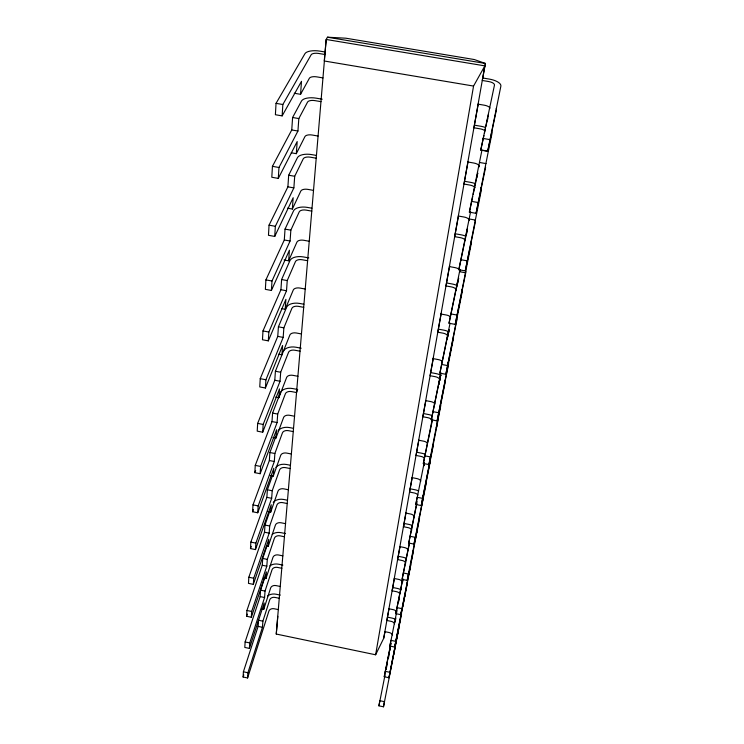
<?xml version="1.0" encoding="UTF-8"?>
<svg xmlns="http://www.w3.org/2000/svg" width="744" height="744" viewBox="0 0 744 744"><rect width="100%" height="100%" fill="white"/><g stroke="black" fill="none" stroke-linecap="round" stroke-linejoin="round"><path stroke-width="1.12" d="M243.102 677.012L243.4 671.795L258.112 626.401L258.531 620.264L262.892 621.166L262.446 627.304L247.91 672.753L247.594 677.961L243.102 677.012L243.809 674.817M264.827 577.353L260.577 590.15L260.14 596.595L245.12 641.951L244.804 647.438L249.407 648.405L264.185 602.984L263.739 609.308L261.535 608.852M263.674 578.125L265.933 578.59L266.408 571.941L251.323 617.26L246.589 616.274L246.924 610.48L262.26 565.245L262.716 558.446L267.059 545.715M269.774 511.342L264.985 525.05L264.501 532.211L248.831 577.251L248.477 583.37L253.341 584.365L268.751 539.233L268.249 546.245L266.389 545.864M267.831 511.556L270.686 512.132L271.216 504.73L255.48 549.593L250.477 548.579L250.849 542.106L266.863 497.355L267.375 489.794L272.267 476.207M270.323 475.528L273.262 476.104L273.82 468.283L257.75 512.774L252.597 511.742L252.988 504.878L269.356 460.527L269.895 452.529L275.959 436.217M272.964 437.416L275.987 438.011L276.582 429.725L260.149 473.714L254.839 472.663L255.257 465.381L271.997 421.56L272.574 413.087L280.404 392.73M301.497 333.963L296.279 332.987A5.375 3.116 4.9 0 0 289.881 334.986L275.401 371.256L274.796 380.249L257.666 423.392L257.219 431.139L262.697 432.208L279.502 388.87L278.87 397.649L275.754 397.054M303.831 304.231L299.59 303.45A10.946 6.157 5 0 0 286.589 307.309L278.414 326.83L277.763 336.381L260.233 378.668L259.758 386.927L265.413 388.015L282.599 345.495L281.939 354.823L278.721 354.218M308.816 257.908L303.357 256.922A11.29 5.989 5.2 0 0 289.965 260.577L281.613 279.539L280.925 289.723L262.976 330.941L262.474 339.766L268.314 340.864L285.901 299.367L285.194 309.299L281.883 308.676M311.866 208.208L307.356 207.399A11.653 5.785 5.3 0 0 293.564 210.831L285.036 229.115L284.301 239.977L265.906 279.893L265.366 289.342L271.411 290.458L289.416 250.217L288.653 260.8L284.096 259.972M316.479 155.44L311.634 154.594A12.043 5.543 5.5 0 0 297.405 157.756L288.681 175.221L287.9 186.846L269.049 225.162L268.472 235.299L274.731 236.434L293.164 197.727L292.355 209.045L287.444 208.162M322.217 99.194L316.191 98.171A12.462 5.255 5.6 0 0 301.515 101.007L292.597 117.496L291.75 129.958L272.434 166.34L271.802 177.249L278.303 178.402L297.182 141.565L296.317 153.683L291.229 152.79M325.156 52.006L319.994 51.15A12.815 4.994 5.8 0 0 304.938 53.698L276.043 103.351L275.392 114.725L282.143 115.887L301.497 81.31L300.567 94.321L294.243 93.242M249.407 648.405L249.742 642.928L264.585 597.516L265.041 591.071L272.044 569.718A4.51 3.339 3.5 0 1 277.475 567.402L281.846 568.295M251.323 617.26L251.677 611.466L266.817 566.175L267.31 559.386L274.443 538.135A4.631 3.329 3.8 0 1 280.004 535.847L284.496 536.759M253.341 584.365L253.723 578.255L269.179 533.15L269.691 525.999L276.973 504.878A4.752 3.311 4 0 1 282.673 502.628L287.277 503.549M255.48 549.593L255.88 543.12L271.672 498.313L272.211 490.752L279.632 469.827A4.883 3.283 4.2 0 1 285.482 467.623L290.216 468.553M257.75 512.774L258.168 505.911L274.303 461.503L274.88 453.505L282.45 432.822A5.013 3.246 4.4 0 1 288.449 430.664L293.313 431.604M260.149 473.714L260.595 466.432L277.094 422.546L277.698 414.073L285.417 393.688A5.162 3.199 4.6 0 1 291.583 391.595L296.586 392.553L297.33 390.526M262.697 432.208L263.171 424.452L280.042 381.254L280.683 372.26L288.57 352.247A5.31 3.143 4.8 0 1 294.894 350.229L300.055 351.196M265.413 388.015L265.924 379.756L283.176 337.404L283.864 327.844L291.908 308.295A5.478 3.078 5 0 1 298.418 306.351L303.729 307.337M268.314 340.864L268.854 332.038L286.514 290.755L287.24 280.572L295.461 261.581A5.645 2.995 5.2 0 1 302.157 259.74L307.635 260.735M271.411 290.458L271.997 281.009L290.076 241.019L290.848 230.156L299.237 211.845A5.831 2.892 5.3 0 1 306.137 210.115L311.792 211.129M274.731 236.434L275.354 226.297L293.871 187.897L294.698 176.282L303.264 158.779A6.026 2.771 5.5 0 1 310.387 157.189L316.228 158.212M278.303 178.402L278.972 167.493L297.935 131.028L298.828 118.575L307.579 102.049A6.231 2.632 5.6 0 1 314.926 100.617L320.971 101.649M282.143 115.887L282.841 104.513L311.169 54.74A6.408 2.492 5.8 0 1 318.711 53.456L324.933 54.498M384.983 631.675L383.709 638.287L375.627 654.785L276.257 634.046L326.188 39.469L327.453 37.2L345.867 38.204L474.319 59.539L485.432 63.463L482.27 80.464L488.641 81.533A6.482 2.558 8.9 0 1 494.472 85.086L480.745 150.102L487.692 151.302L496.406 109.898A12.797 5.245 9 0 0 496.248 108.494M276.257 634.046L277.819 616.32M375.627 654.785L473.556 86.062L484.856 65.872L485.432 63.463L327.453 37.2M383.709 638.287L484.856 65.872L326.188 39.469L324.263 60.989L473.556 86.062M394.608 623.798A4.436 3.404 11.8 0 0 391.186 621.361L386.852 620.468L389.047 608.666M392.395 589.75L394.367 578.562M405.796 562.948A4.669 3.385 11.1 0 0 402.178 560.502L397.612 559.581L400.021 546.598M403.527 526.771L405.917 513.23M417.923 495.02A4.929 3.339 10.6 0 0 414.362 492.993L409.544 492.044L412.195 477.75M424.275 458.025A5.069 3.301 10.4 0 0 420.964 456.407L416.017 455.44L418.816 440.299M432.441 421.439A5.208 3.264 10.2 0 0 427.949 417.709L422.852 416.733L425.819 400.7M440.002 380.407A5.366 3.209 10 0 0 435.352 376.706L430.097 375.72L433.399 357.827M447.823 336.018A5.534 3.143 9.8 0 0 443.21 333.2L437.788 332.196L441.266 313.298M456.5 290.141A5.71 3.06 9.6 0 0 451.552 286.942L445.963 285.928L449.636 265.952M465.418 240.405A5.896 2.957 9.4 0 0 460.452 237.68L454.677 236.648L458.555 215.5M475.1 187.758A6.091 2.837 9.2 0 0 469.948 185.089L463.968 184.038L468.097 161.513M484.79 130.693A6.305 2.688 9 0 0 480.103 128.833L473.909 127.773L478.29 103.872M378.919 705.833L379.858 700.709L384.443 701.676L383.486 706.8L378.919 705.833L385.029 674.985M401.444 613.01A8.965 6.798 11.6 0 1 401.407 614.795L388.945 677.728L384.248 676.742L390.87 643.374M389.865 646.062L390.916 640.351L395.762 641.365L394.692 647.057L389.865 646.062L397.008 610.192M413.115 550.941A9.44 6.752 11 0 1 413.087 552.718L400.765 614.674L395.808 613.651L402.774 578.655M426.061 482.01A9.96 6.65 10.5 0 1 426.061 483.767L407.201 580.404L402.086 579.371L409.488 542.32M430.237 459.82A10.128 6.612 10.4 0 1 430.237 461.568L414.008 544.096L408.744 543.046L417.114 501.316M415.812 504.488L417.124 497.29L422.583 498.368L421.234 505.557L415.812 504.488L424.21 462.675M445.21 380.128A10.732 6.417 10 0 1 445.238 381.83L428.925 464.572L423.327 463.484L432.162 419.681M448.121 362.189A10.862 6.361 9.9 0 1 448.455 364.727L437.119 420.909L431.325 419.802L440.857 372.781M456.797 318.46A11.197 6.212 9.7 0 1 456.853 320.106L445.861 374.288L439.871 373.163L450.046 323.231M465.381 270.202A11.56 6.036 9.5 0 1 465.791 272.62L455.226 324.393L449.023 323.249L459.978 269.542M475.211 220.429A11.941 5.822 9.3 0 1 475.314 221.982L465.26 270.89L458.825 269.728L470.627 211.64M485.544 167.13A12.35 5.561 9.1 0 1 485.497 167.865L476.058 213.342L469.371 212.161L481.954 150.111L488.352 151.218L491.951 133.576A12.611 5.375 9 0 0 491.421 131.4M389.856 650.721L390.228 648.703M395.092 622.244L395.873 617.994M401.007 590.085L401.416 587.844M423.875 465.781L424.443 462.703M456.742 287.11L457.904 280.813L449.023 323.249M466.451 234.351L467.483 228.733L458.825 269.728M476.941 177.332L477.75 172.961L473.203 194.24M487.376 120.621L487.776 118.463M388.945 677.728L400.43 618.934M400.765 614.674L401.899 608.648L396.915 607.625M407.201 580.404L408.391 574.024L403.257 572.982M414.008 544.096L415.282 537.326L409.981 536.275M428.925 464.572L430.367 456.918L424.722 455.83M437.119 420.909L453.431 338.278A11.058 6.278 9.8 0 0 453.384 336.623M445.861 374.288L462.145 291.974A11.411 6.11 9.6 0 0 461.754 289.528M455.226 324.393L471.426 242.628A11.783 5.915 9.4 0 0 471.343 241.065M465.26 270.89L481.34 189.953A12.183 5.673 9.2 0 0 480.866 187.665M476.058 213.342L488.352 151.218M487.692 151.302L500.87 86.165A12.973 5.106 8.9 0 0 489.199 79.069L482.865 78.008M393.706 654.664L394.85 648.619M397.045 636.929L398.217 630.689M402.737 606.63L403.973 600.064M408.735 574.712L410.037 567.793M411.172 561.794L419.402 519.173A9.691 6.705 10.8 0 0 419.179 516.513M415.068 541.037L416.445 533.727M421.755 505.455L423.215 497.727M428.832 467.809L430.376 459.615M437.974 419.207L436.337 427.893L440.56 406.726A10.546 6.482 10.1 0 0 440.532 405.015M383.486 706.8L399.212 626.485A8.882 6.798 11.8 0 0 399.249 624.69M422.583 498.368L437.519 422.852A10.425 6.519 10.2 0 0 437.23 420.258M421.234 505.557L433.101 446.344A10.239 6.575 10.3 0 0 433.092 444.605M395.762 641.365L410.651 565.654A9.337 6.761 11.1 0 0 410.456 562.976M394.692 647.057L407.098 584.552A9.198 6.78 11.3 0 0 407.126 582.766M402.96 580.125L402.513 582.329A4.604 3.395 11.3 0 0 398.765 579.409L394.274 578.497M398.812 601.254L399.258 599.022M384.248 676.742L391 643.179M386.145 669.395L387.271 663.806M388.396 658.217L389.298 653.744M408.744 543.046L416.798 503.511M402.086 579.371L409.479 542.99M395.808 613.651L402.802 579.092M423.327 463.484L432.636 419.086M423.922 465.679L424.378 463.419M449.004 330.364L447.125 339.385L448.939 329.546L439.871 373.163M431.325 419.802L440.532 375.246L438.83 384.481L439.286 382.295M439.732 380.11L440.857 374.651M457.579 283.641L458.723 278.163M469.371 212.161L472.728 196.481M480.745 150.102L483.907 135.51M484.391 133.269L485.367 128.777M485.851 126.536L488.52 114.195M247.594 677.961L268.909 611.084A4.362 3.348 3.1 0 1 274.155 608.741L278.386 609.615M262.892 621.166L269.765 599.766A4.399 3.348 3.3 0 1 275.066 597.423L279.335 598.306M263.739 609.308L270.667 587.927A4.445 3.348 3.4 0 1 276.015 585.593L280.321 586.477M265.933 578.59L272.992 557.284A4.557 3.339 3.6 0 1 278.47 554.978L282.887 555.87M246.589 616.274L247.324 614.116M268.249 546.245L275.438 525.041A4.678 3.32 3.9 0 1 281.055 522.772L285.594 523.683M270.686 512.132L278.024 491.087A4.799 3.292 4.1 0 1 283.78 488.845L288.43 489.775M250.477 548.579L251.258 546.394M273.262 476.104L280.739 455.263A4.929 3.264 4.3 0 1 286.645 453.077L291.434 454.017M252.597 511.742L253.388 509.575M275.987 438.011L283.613 417.431A5.069 3.227 4.5 0 1 289.676 415.301L294.596 416.249M254.839 472.663L255.648 470.524M278.87 397.649L286.654 377.403A5.217 3.181 4.7 0 1 292.885 375.329L297.944 376.297M285.194 309.299L293.303 289.955A5.543 3.05 5.1 0 1 299.888 288.049L305.263 289.044M288.653 260.8L296.94 242.07A5.72 2.957 5.2 0 1 303.719 240.266L309.272 241.27M292.355 209.045L300.818 191.041A5.905 2.846 5.4 0 1 307.802 189.367L313.531 190.38M296.317 153.683L304.956 136.552A6.101 2.716 5.5 0 1 312.164 135.017L318.088 136.05M300.567 94.321L309.383 78.241A6.324 2.567 5.7 0 1 316.832 76.874L322.961 77.915M478.085 104.151L484.363 105.211A6.398 2.623 9 0 1 490.017 108.131M474.523 125.187L480.68 126.238A12.611 5.375 9 0 1 485.321 127.438M482.893 138.412L489.887 139.612M276.043 103.351L282.841 104.513M292.597 117.496L298.828 118.575M291.75 129.958L297.935 131.028M479.675 162.499L486.018 163.596M467.864 161.997L473.919 163.048A6.175 2.781 9.1 0 1 479.406 166.805M464.6 181.313L470.552 182.345A12.183 5.673 9.2 0 1 475.016 183.563M272.434 166.34L278.972 167.493M471.361 201.345L478.085 202.526M288.681 175.221L294.698 176.282M458.323 216.02L464.172 217.053A5.971 2.911 9.3 0 1 469.464 220.55M287.9 186.846L293.871 187.897M469.278 218.978L475.407 220.066M455.319 233.793L461.075 234.816A11.783 5.915 9.4 0 1 465.391 236.043M269.049 225.162L275.354 226.297M460.666 259.675L467.148 260.837M285.036 229.115L290.848 230.156M449.385 266.594L455.049 267.617A5.775 3.022 9.5 0 1 460.099 271.588M284.301 239.977L290.076 241.019M459.578 271.69L465.502 272.769M446.623 282.98L452.194 283.994A11.411 6.11 9.6 0 1 456.36 285.212M281.613 279.539L287.24 280.572M265.906 279.893L271.997 281.009M450.734 313.894L456.974 315.047M440.997 314.033L446.484 315.047A5.599 3.106 9.7 0 1 450.594 317.028M280.925 289.723L286.514 290.755M438.458 329.164L443.852 330.159A11.058 6.278 9.8 0 1 449.088 331.973M278.414 326.83L283.864 327.844M433.12 358.627L438.439 359.622A5.431 3.181 9.9 0 1 442.41 361.621M262.976 330.941L268.854 332.038M441.471 364.43L447.497 365.555M277.763 336.381L283.176 337.404M301.19 348.211L296.056 347.243A10.621 6.287 4.8 0 0 283.408 351.28M430.776 372.614L436.012 373.6A10.732 6.417 10 0 1 441.08 375.422M275.401 371.256L280.683 372.26M425.698 400.616L430.86 401.593A5.273 3.236 10.1 0 1 435.008 404.02M274.796 380.249L280.042 381.254M260.233 378.668L265.924 379.756M432.822 411.627L438.653 412.743M297.702 389.512L292.708 388.554A10.323 6.398 4.6 0 0 280.795 391.949M423.541 413.58L428.618 414.548A10.425 6.519 10.2 0 1 432.413 415.775M418.705 440.225L423.717 441.192A5.124 3.292 10.3 0 1 427.428 443.21M272.574 413.087L277.698 414.073M271.997 421.56L277.094 422.546M293.434 428.33L289.556 427.577A10.035 6.491 4.4 0 0 277.958 431.074M416.705 452.25L421.634 453.208A10.128 6.612 10.4 0 1 425.317 454.426M257.666 423.392L263.171 424.452M412.092 477.648L416.956 478.597A4.976 3.329 10.5 0 1 420.844 481.052M269.895 452.529L274.88 453.505M269.356 460.527L274.303 461.503M290.346 465.233L286.57 464.498A9.756 6.556 4.2 0 0 275.801 467.334M410.232 488.817L415.031 489.757A9.849 6.677 10.6 0 1 418.612 490.975M255.257 465.381L260.595 466.432M405.833 513.062L410.567 514.011A4.845 3.357 10.8 0 1 414.538 516.894M267.375 489.794L272.211 490.752M287.417 500.21L283.743 499.475A9.505 6.612 4 0 0 273.243 502.386M266.863 497.355L271.672 498.313M252.988 504.878L258.168 505.911M399.9 546.635L404.513 547.565A4.715 3.376 11 0 1 408.168 550.011M264.985 525.05L269.691 525.999M285.529 533.578L281.055 532.676A9.253 6.65 3.8 0 0 272.239 534.285M398.31 556.298L402.857 557.219A9.337 6.761 11.1 0 1 406.233 558.419M264.501 532.211L269.179 533.15M250.849 542.106L255.88 543.12M262.716 558.446L267.31 559.386M282.869 565.105L278.507 564.212A9.03 6.677 3.5 0 0 269.905 565.859M262.26 565.245L266.817 566.175M248.831 577.251L253.723 578.255M388.917 608.778L393.297 609.671A4.483 3.395 11.6 0 1 396.757 612.107M260.577 590.15L265.041 591.071M280.339 595.098L276.08 594.224A8.807 6.696 3.3 0 0 267.682 595.898M387.54 617.176L391.865 618.059A8.882 6.798 11.8 0 1 395.073 619.24M260.14 596.595L264.585 597.516M384.881 631.656L389.168 632.539A4.399 3.404 11.9 0 1 392.553 634.976M246.924 610.48L251.677 611.466M258.112 626.401L262.446 627.304M245.12 641.951L249.742 642.928M385.234 671.339L389.949 672.325M243.4 671.795L247.91 672.753M412.26 525.59A9.588 6.724 10.9 0 0 408.782 524.381L404.113 523.451L403.425 526.706L408.103 527.645A4.799 3.367 10.9 0 1 411.832 530.091M416.854 531.03A9.588 6.724 10.9 0 1 416.835 532.806M396.952 634.967A8.798 6.808 11.9 0 1 397.11 637.654M399.807 593.712A4.557 3.395 11.4 0 0 396.543 591.694L392.097 590.792L392.786 587.5L397.222 588.402A9.105 6.789 11.4 0 1 400.514 589.592M404.615 594.149A9.105 6.789 11.4 0 1 404.783 596.837M423.113 495.513A9.849 6.677 10.6 0 1 423.355 498.154"/></g></svg>
